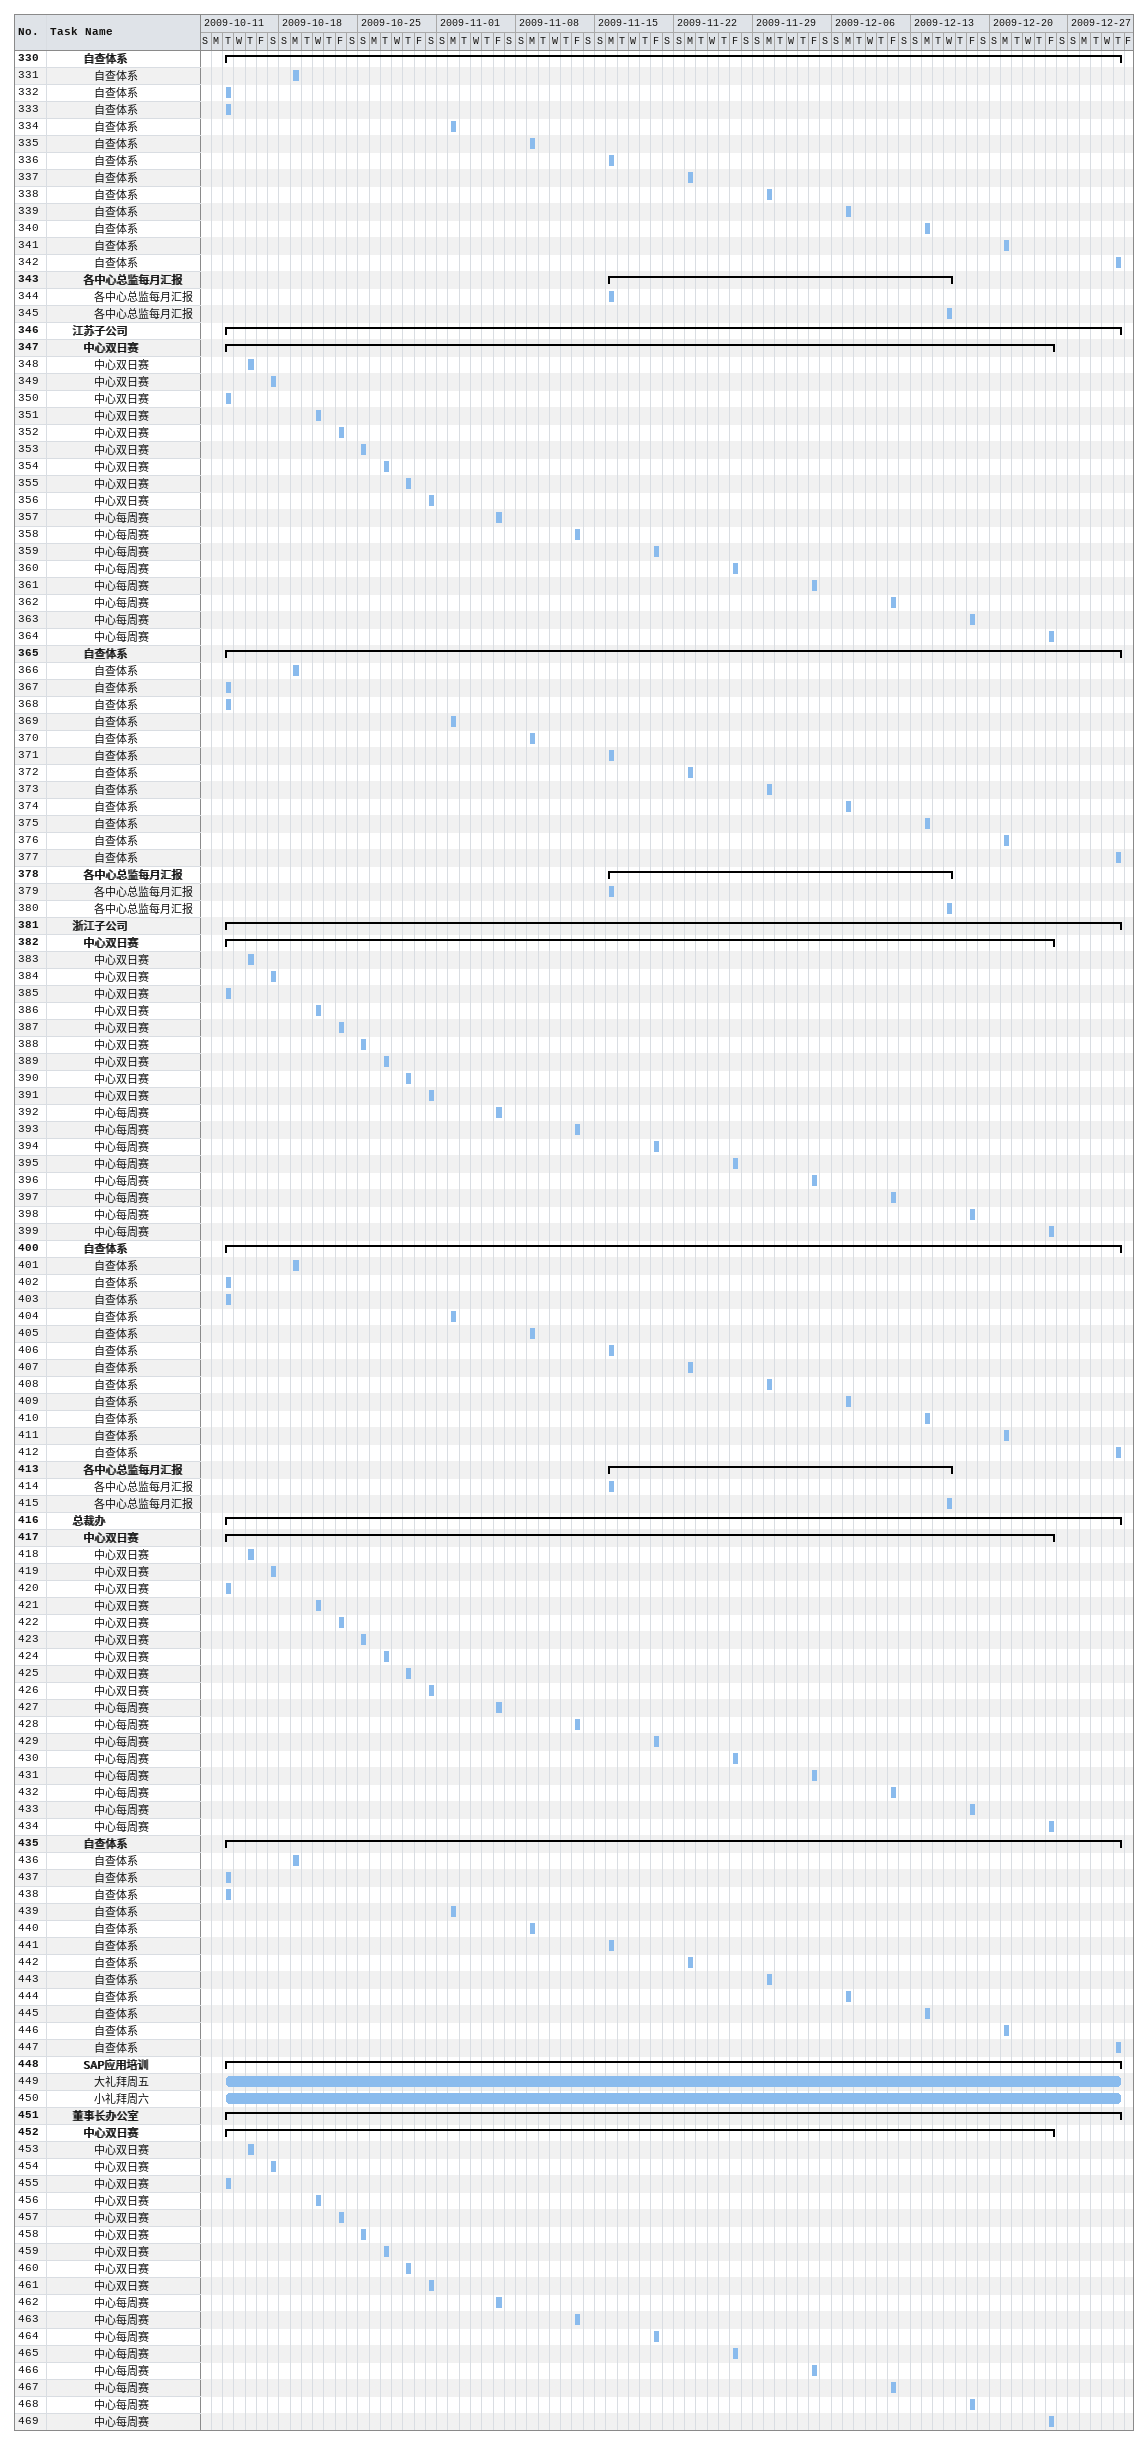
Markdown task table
| ID | Level | Task | Start | Finish |
|---|---|---|---|---|
| 330 | 4 | **自查体系** | 2009-10-13 | 2009-12-31 |
| 331 | 5 | 自查体系 | 2009-10-19 | 2009-10-19 |
| 332 | 5 | 自查体系 | 2009-10-13 | 2009-10-13 |
| 333 | 5 | 自查体系 | 2009-10-13 | 2009-10-13 |
| 334 | 5 | 自查体系 | 2009-11-02 | 2009-11-02 |
| 335 | 5 | 自查体系 | 2009-11-09 | 2009-11-09 |
| 336 | 5 | 自查体系 | 2009-11-16 | 2009-11-16 |
| 337 | 5 | 自查体系 | 2009-11-23 | 2009-11-23 |
| 338 | 5 | 自查体系 | 2009-11-30 | 2009-11-30 |
| 339 | 5 | 自查体系 | 2009-12-07 | 2009-12-07 |
| 340 | 5 | 自查体系 | 2009-12-14 | 2009-12-14 |
| 341 | 5 | 自查体系 | 2009-12-21 | 2009-12-21 |
| 342 | 5 | 自查体系 | 2009-12-31 | 2009-12-31 |
| 343 | 4 | **各中心总监每月汇报** | 2009-11-16 | 2009-12-16 |
| 344 | 5 | 各中心总监每月汇报 | 2009-11-16 | 2009-11-16 |
| 345 | 5 | 各中心总监每月汇报 | 2009-12-16 | 2009-12-16 |
| 346 | 3 | **江苏子公司** | 2009-10-13 | 2009-12-31 |
| 347 | 4 | **中心双日赛** | 2009-10-13 | 2009-12-25 |
| 348 | 5 | 中心双日赛 | 2009-10-15 | 2009-10-15 |
| 349 | 5 | 中心双日赛 | 2009-10-17 | 2009-10-17 |
| 350 | 5 | 中心双日赛 | 2009-10-13 | 2009-10-13 |
| 351 | 5 | 中心双日赛 | 2009-10-21 | 2009-10-21 |
| 352 | 5 | 中心双日赛 | 2009-10-23 | 2009-10-23 |
| 353 | 5 | 中心双日赛 | 2009-10-25 | 2009-10-25 |
| 354 | 5 | 中心双日赛 | 2009-10-27 | 2009-10-27 |
| 355 | 5 | 中心双日赛 | 2009-10-29 | 2009-10-29 |
| 356 | 5 | 中心双日赛 | 2009-10-31 | 2009-10-31 |
| 357 | 5 | 中心每周赛 | 2009-11-06 | 2009-11-06 |
| 358 | 5 | 中心每周赛 | 2009-11-13 | 2009-11-13 |
| 359 | 5 | 中心每周赛 | 2009-11-20 | 2009-11-20 |
| 360 | 5 | 中心每周赛 | 2009-11-27 | 2009-11-27 |
| 361 | 5 | 中心每周赛 | 2009-12-04 | 2009-12-04 |
| 362 | 5 | 中心每周赛 | 2009-12-11 | 2009-12-11 |
| 363 | 5 | 中心每周赛 | 2009-12-18 | 2009-12-18 |
| 364 | 5 | 中心每周赛 | 2009-12-25 | 2009-12-25 |
| 365 | 4 | **自查体系** | 2009-10-13 | 2009-12-31 |
| 366 | 5 | 自查体系 | 2009-10-19 | 2009-10-19 |
| 367 | 5 | 自查体系 | 2009-10-13 | 2009-10-13 |
| 368 | 5 | 自查体系 | 2009-10-13 | 2009-10-13 |
| 369 | 5 | 自查体系 | 2009-11-02 | 2009-11-02 |
| 370 | 5 | 自查体系 | 2009-11-09 | 2009-11-09 |
| 371 | 5 | 自查体系 | 2009-11-16 | 2009-11-16 |
| 372 | 5 | 自查体系 | 2009-11-23 | 2009-11-23 |
| 373 | 5 | 自查体系 | 2009-11-30 | 2009-11-30 |
| 374 | 5 | 自查体系 | 2009-12-07 | 2009-12-07 |
| 375 | 5 | 自查体系 | 2009-12-14 | 2009-12-14 |
| 376 | 5 | 自查体系 | 2009-12-21 | 2009-12-21 |
| 377 | 5 | 自查体系 | 2009-12-31 | 2009-12-31 |
| 378 | 4 | **各中心总监每月汇报** | 2009-11-16 | 2009-12-16 |
| 379 | 5 | 各中心总监每月汇报 | 2009-11-16 | 2009-11-16 |
| 380 | 5 | 各中心总监每月汇报 | 2009-12-16 | 2009-12-16 |
| 381 | 3 | **浙江子公司** | 2009-10-13 | 2009-12-31 |
| 382 | 4 | **中心双日赛** | 2009-10-13 | 2009-12-25 |
| 383 | 5 | 中心双日赛 | 2009-10-15 | 2009-10-15 |
| 384 | 5 | 中心双日赛 | 2009-10-17 | 2009-10-17 |
| 385 | 5 | 中心双日赛 | 2009-10-13 | 2009-10-13 |
| 386 | 5 | 中心双日赛 | 2009-10-21 | 2009-10-21 |
| 387 | 5 | 中心双日赛 | 2009-10-23 | 2009-10-23 |
| 388 | 5 | 中心双日赛 | 2009-10-25 | 2009-10-25 |
| 389 | 5 | 中心双日赛 | 2009-10-27 | 2009-10-27 |
| 390 | 5 | 中心双日赛 | 2009-10-29 | 2009-10-29 |
| 391 | 5 | 中心双日赛 | 2009-10-31 | 2009-10-31 |
| 392 | 5 | 中心每周赛 | 2009-11-06 | 2009-11-06 |
| 393 | 5 | 中心每周赛 | 2009-11-13 | 2009-11-13 |
| 394 | 5 | 中心每周赛 | 2009-11-20 | 2009-11-20 |
| 395 | 5 | 中心每周赛 | 2009-11-27 | 2009-11-27 |
| 396 | 5 | 中心每周赛 | 2009-12-04 | 2009-12-04 |
| 397 | 5 | 中心每周赛 | 2009-12-11 | 2009-12-11 |
| 398 | 5 | 中心每周赛 | 2009-12-18 | 2009-12-18 |
| 399 | 5 | 中心每周赛 | 2009-12-25 | 2009-12-25 |
| 400 | 4 | **自查体系** | 2009-10-13 | 2009-12-31 |
| 401 | 5 | 自查体系 | 2009-10-19 | 2009-10-19 |
| 402 | 5 | 自查体系 | 2009-10-13 | 2009-10-13 |
| 403 | 5 | 自查体系 | 2009-10-13 | 2009-10-13 |
| 404 | 5 | 自查体系 | 2009-11-02 | 2009-11-02 |
| 405 | 5 | 自查体系 | 2009-11-09 | 2009-11-09 |
| 406 | 5 | 自查体系 | 2009-11-16 | 2009-11-16 |
| 407 | 5 | 自查体系 | 2009-11-23 | 2009-11-23 |
| 408 | 5 | 自查体系 | 2009-11-30 | 2009-11-30 |
| 409 | 5 | 自查体系 | 2009-12-07 | 2009-12-07 |
| 410 | 5 | 自查体系 | 2009-12-14 | 2009-12-14 |
| 411 | 5 | 自查体系 | 2009-12-21 | 2009-12-21 |
| 412 | 5 | 自查体系 | 2009-12-31 | 2009-12-31 |
| 413 | 4 | **各中心总监每月汇报** | 2009-11-16 | 2009-12-16 |
| 414 | 5 | 各中心总监每月汇报 | 2009-11-16 | 2009-11-16 |
| 415 | 5 | 各中心总监每月汇报 | 2009-12-16 | 2009-12-16 |
| 416 | 3 | **总裁办** | 2009-10-13 | 2009-12-31 |
| 417 | 4 | **中心双日赛** | 2009-10-13 | 2009-12-25 |
| 418 | 5 | 中心双日赛 | 2009-10-15 | 2009-10-15 |
| 419 | 5 | 中心双日赛 | 2009-10-17 | 2009-10-17 |
| 420 | 5 | 中心双日赛 | 2009-10-13 | 2009-10-13 |
| 421 | 5 | 中心双日赛 | 2009-10-21 | 2009-10-21 |
| 422 | 5 | 中心双日赛 | 2009-10-23 | 2009-10-23 |
| 423 | 5 | 中心双日赛 | 2009-10-25 | 2009-10-25 |
| 424 | 5 | 中心双日赛 | 2009-10-27 | 2009-10-27 |
| 425 | 5 | 中心双日赛 | 2009-10-29 | 2009-10-29 |
| 426 | 5 | 中心双日赛 | 2009-10-31 | 2009-10-31 |
| 427 | 5 | 中心每周赛 | 2009-11-06 | 2009-11-06 |
| 428 | 5 | 中心每周赛 | 2009-11-13 | 2009-11-13 |
| 429 | 5 | 中心每周赛 | 2009-11-20 | 2009-11-20 |
| 430 | 5 | 中心每周赛 | 2009-11-27 | 2009-11-27 |
| 431 | 5 | 中心每周赛 | 2009-12-04 | 2009-12-04 |
| 432 | 5 | 中心每周赛 | 2009-12-11 | 2009-12-11 |
| 433 | 5 | 中心每周赛 | 2009-12-18 | 2009-12-18 |
| 434 | 5 | 中心每周赛 | 2009-12-25 | 2009-12-25 |
| 435 | 4 | **自查体系** | 2009-10-13 | 2009-12-31 |
| 436 | 5 | 自查体系 | 2009-10-19 | 2009-10-19 |
| 437 | 5 | 自查体系 | 2009-10-13 | 2009-10-13 |
| 438 | 5 | 自查体系 | 2009-10-13 | 2009-10-13 |
| 439 | 5 | 自查体系 | 2009-11-02 | 2009-11-02 |
| 440 | 5 | 自查体系 | 2009-11-09 | 2009-11-09 |
| 441 | 5 | 自查体系 | 2009-11-16 | 2009-11-16 |
| 442 | 5 | 自查体系 | 2009-11-23 | 2009-11-23 |
| 443 | 5 | 自查体系 | 2009-11-30 | 2009-11-30 |
| 444 | 5 | 自查体系 | 2009-12-07 | 2009-12-07 |
| 445 | 5 | 自查体系 | 2009-12-14 | 2009-12-14 |
| 446 | 5 | 自查体系 | 2009-12-21 | 2009-12-21 |
| 447 | 5 | 自查体系 | 2009-12-31 | 2009-12-31 |
| 448 | 4 | **SAP应用培训** | 2009-10-13 | 2009-12-31 |
| 449 | 5 | 大礼拜周五 | 2009-10-13 | 2009-12-31 |
| 450 | 5 | 小礼拜周六 | 2009-10-13 | 2009-12-31 |
| 451 | 3 | **董事长办公室** | 2009-10-13 | 2009-12-31 |
| 452 | 4 | **中心双日赛** | 2009-10-13 | 2009-12-25 |
| 453 | 5 | 中心双日赛 | 2009-10-15 | 2009-10-15 |
| 454 | 5 | 中心双日赛 | 2009-10-17 | 2009-10-17 |
| 455 | 5 | 中心双日赛 | 2009-10-13 | 2009-10-13 |
| 456 | 5 | 中心双日赛 | 2009-10-21 | 2009-10-21 |
| 457 | 5 | 中心双日赛 | 2009-10-23 | 2009-10-23 |
| 458 | 5 | 中心双日赛 | 2009-10-25 | 2009-10-25 |
| 459 | 5 | 中心双日赛 | 2009-10-27 | 2009-10-27 |
| 460 | 5 | 中心双日赛 | 2009-10-29 | 2009-10-29 |
| 461 | 5 | 中心双日赛 | 2009-10-31 | 2009-10-31 |
| 462 | 5 | 中心每周赛 | 2009-11-06 | 2009-11-06 |
| 463 | 5 | 中心每周赛 | 2009-11-13 | 2009-11-13 |
| 464 | 5 | 中心每周赛 | 2009-11-20 | 2009-11-20 |
| 465 | 5 | 中心每周赛 | 2009-11-27 | 2009-11-27 |
| 466 | 5 | 中心每周赛 | 2009-12-04 | 2009-12-04 |
| 467 | 5 | 中心每周赛 | 2009-12-11 | 2009-12-11 |
| 468 | 5 | 中心每周赛 | 2009-12-18 | 2009-12-18 |
| 469 | 5 | 中心每周赛 | 2009-12-25 | 2009-12-25 |
